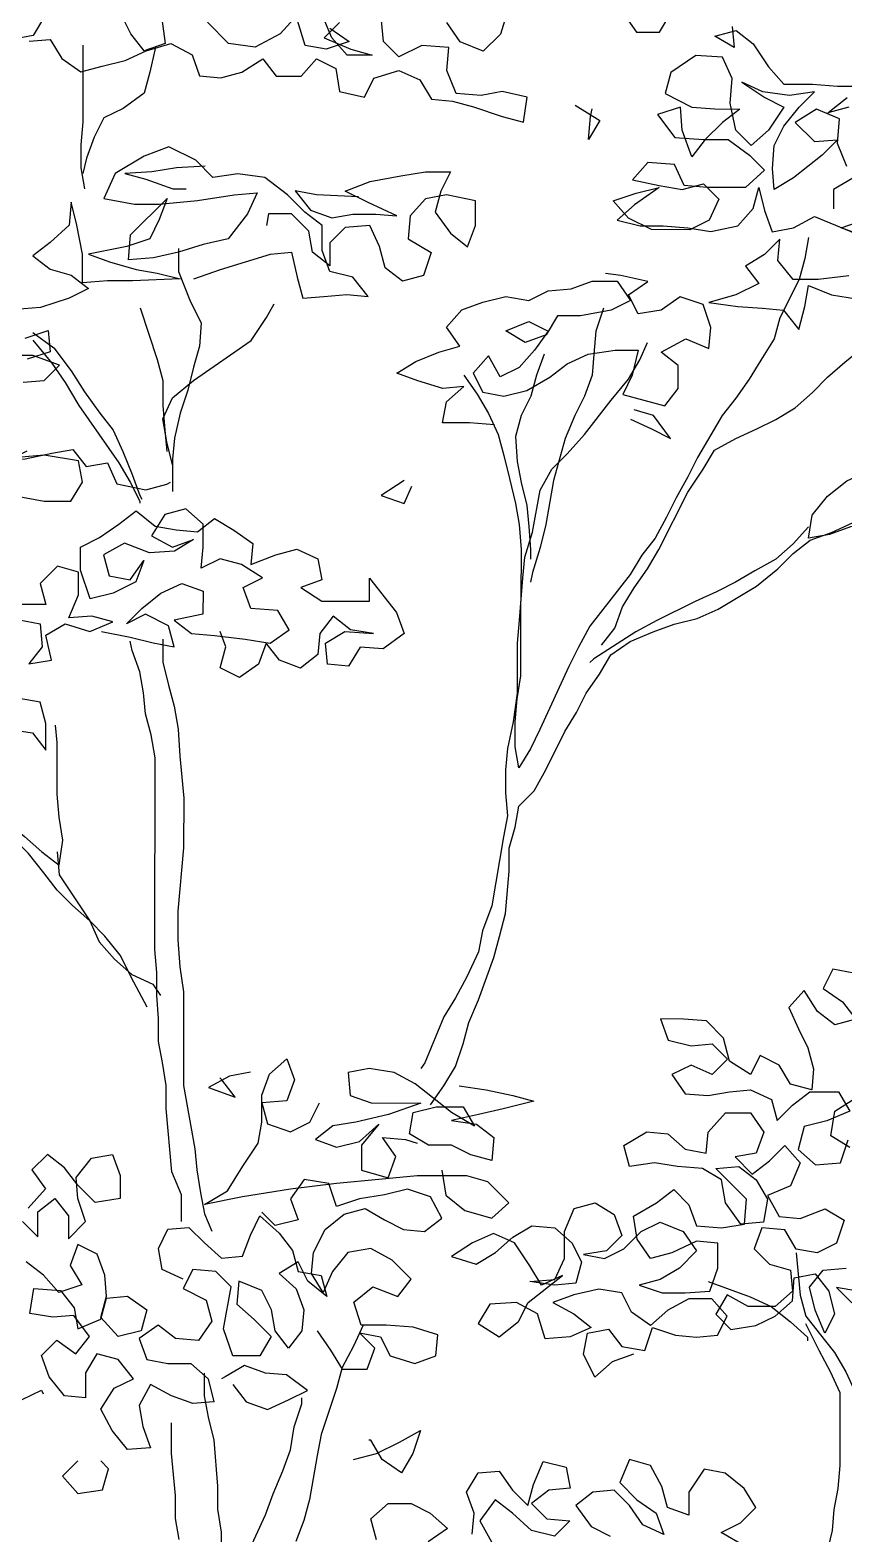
# Model space of a CAD drawing. Header units: inches. Extents: x 350994 to 353538, y 1581369 to 1583842.
# Drawn here: x 351584.181 to 351584.873, y 1583409.515 to 1583410.793 of the extents above; entities that cross this region are included whole.
import ezdxf

# ---------------------------------------------------------------- set-up
doc = ezdxf.new("R2010")
doc.units = ezdxf.units.IN
doc.header["$MEASUREMENT"] = 0
doc.linetypes.add('1', pattern=[0])
doc.layers.add('FOREST', color=96, linetype='Continuous')
doc.layers.add('TREE', color=81, linetype='1')

# ---------------------------------------------------------------- blocks, each defined once
blk = doc.blocks.new('TREE_4')
at = {"color": 94}
for points in [[(-215.9, 7796.2), (-184.1, 7799.1), (-166.8, 7770.1), (-137.9, 7749.9), (-106, 7758.5), (-71.3, 7767.2), (-39.5, 7781.6), (-1.9, 7793.1), (29.9, 7775.7), (41.4, 7743.9), (73.2, 7741), (105, 7749.7), (136.8, 7769.9), (157, 7743.8), (194.6, 7743.8), (217.8, 7769.8), (246.7, 7755.3), (252.4, 7720.6), (290, 7711.9), (304.5, 7740.8), (342.1, 7752.3), (373.9, 7737.8), (391.2, 7708.9), (423, 7706), (454.8, 7697.3), (498.2, 7682.8), (530, 7674.1), (535.8, 7711.7), (498.2, 7720.4), (466.4, 7714.6), (428.8, 7717.6), (414.4, 7752.3), (417.3, 7787), (376.8, 7789.9), (342.1, 7772.6), (319, 7795.7), (316.1, 7827.5)], [(252.5, 7824.7), (229.4, 7801.6), (269.8, 7784.2), (301.6, 7775.5), (264.1, 7775.5), (240.9, 7801.6), (226.5, 7836.3)], [(238.1, 7816), (267, 7795.8), (232.3, 7784.2), (200.5, 7790), (188.9, 7827.6)], [(188.9, 7836.3), (162.9, 7807.4), (125.3, 7787.2), (84.8, 7793), (53, 7824.9)], [(-16.3, 7833.6), (-10.6, 7793.1), (-42.4, 7781.6), (-62.6, 7807.6), (-77.1, 7836.6)], [(-192.7, 7833.8), (-210.1, 7804.9), (-241.9, 7799.1), (-282.4, 7807.8), (-302.6, 7836.8), (-322.8, 7807.9), (-322.9, 7787.6)], [(507, 7844.7), (495.4, 7807.1), (469.3, 7781.1), (434.7, 7795.6), (414.4, 7824.5)], [(680.5, 7838.8), (700.7, 7809.8), (735.4, 7809.8), (752.7, 7838.7)], [(845.2, 7818.4), (848.1, 7786.6), (819.2, 7803.9), (851, 7812.6), (877, 7792.3), (900.1, 7757.6), (923.2, 7731.6), (966.6, 7731.5), (1004.2, 7728.6), (1099.6, 7728.5)], [(1021.5, 7696.8), (989.7, 7688.1), (1018.6, 7711.2)], [(1018.5, 7607.1), (1004.1, 7641.9), (1007, 7679.4), (972.3, 7693.9), (940.5, 7673.7), (969.4, 7644.8), (1004.1, 7647.6), (981, 7624.5), (937.6, 7589.9), (908.6, 7572.5), (905.8, 7604.4), (908.7, 7639), (923.2, 7667.9), (946.3, 7696.8), (969.5, 7719.9), (931.9, 7714.2), (891.4, 7720), (859.6, 7734.5), (894.3, 7711.3), (923.2, 7696.9), (900, 7662.2), (874, 7639.1), (850.9, 7662.2), (842.2, 7702.7), (845.2, 7740.3), (830.7, 7772.1), (790.3, 7775), (752.7, 7749.1), (744, 7717.3), (784.4, 7697), (819.1, 7694.1), (856.7, 7694), (830.7, 7673.8), (804.6, 7647.8), (784.3, 7621.8), (769.9, 7662.3), (767.1, 7697), (732.4, 7685.5), (758.4, 7650.8), (801.7, 7647.8), (839.3, 7647.8), (871.1, 7624.6), (894.2, 7601.5), (865.3, 7575.5), (807.4, 7575.5), (772.7, 7578.5), (758.3, 7610.3), (717.8, 7613.2), (694.7, 7587.2), (735.2, 7578.5), (769.8, 7572.7), (801.7, 7581.3), (824.8, 7558.2), (810.3, 7526.4), (781.4, 7511.9), (723.5, 7512), (688.9, 7529.4), (665.7, 7555.4), (700.5, 7567), (735.2, 7575.6), (697.5, 7549.6), (671.5, 7526.5), (706.2, 7517.8), (740.9, 7517.8), (778.5, 7514.8), (813.2, 7509), (853.6, 7517.7), (876.8, 7543.7), (885.5, 7575.5), (894.1, 7540.8), (905.7, 7508.9), (937.5, 7514.7), (969.3, 7532), (1038.7, 7503)], [(1021.3, 7442.3), (975, 7436.6), (937.4, 7436.6), (914.3, 7465.6), (917.2, 7497.4), (894.1, 7474.3), (865.2, 7456.9), (885.4, 7430.9), (850.7, 7413.6), (810.2, 7402.1), (853.5, 7396.2), (891.1, 7393.3), (922.9, 7390.4), (946, 7361.4), (954.7, 7396.1), (960.5, 7427.9), (995.2, 7413.4), (1032.8, 7407.6)], [(1041.6, 7503), (1009.8, 7514.6), (1050.3, 7529)], [(1027.2, 7589.8), (998.3, 7572.5), (998.2, 7543.6)], [(-134.9, 7790.4), (-135, 7674.7), (-138, 7640), (-138, 7605.3), (-132.2, 7573.5)], [(-25.1, 7787.4), (-33.8, 7749.8), (-42.5, 7718), (-74.3, 7694.9), (-103.2, 7680.5), (-117.7, 7651.6), (-129.3, 7619.8), (-135.1, 7596.6)], [(608.1, 7700), (645.6, 7676.9), (628.2, 7648), (631.2, 7682.7), (634.1, 7694.2)], [(32.4, 7437.5), (72.9, 7451.9), (148.1, 7474.9), (179.9, 7477.8), (188.6, 7440.2), (197.2, 7408.4), (229, 7411.3), (263.7, 7414.1), (295.5, 7411.2), (272.4, 7440.1), (237.7, 7448.8), (226.2, 7480.7), (226.2, 7518.2), (200.2, 7538.5), (174.2, 7564.5), (139.6, 7590.6), (99.1, 7596.4), (61.5, 7590.7), (35.5, 7616.7), (-5, 7637), (-42.6, 7622.6), (-86, 7596.6), (-103.3, 7559), (-57.1, 7550.3), (-19.5, 7550.3), (38.3, 7556), (93.3, 7564.6), (128, 7567.5), (113.5, 7535.7), (84.5, 7498.1), (46.9, 7489.5), (9.3, 7478), (-28.2, 7469.3), (-65.8, 7466.5), (-62.9, 7504), (-7.9, 7558.9), (-19.5, 7527.1), (-34, 7498.2), (-68.7, 7486.7), (-126.5, 7475.2), (-94.8, 7463.6), (-54.3, 7452), (-22.5, 7446.2), (12.2, 7437.5), (-60.1, 7434.7), (-97.7, 7434.7), (-135.3, 7431.8), (-135.2, 7475.2), (-143.9, 7518.6), (-152.5, 7553.3), (-155.4, 7518.6), (-184.4, 7492.6), (-210.4, 7472.4), (-184.4, 7452.1), (-152.6, 7443.4), (-126.6, 7423.1), (-155.5, 7408.7), (-198.9, 7394.3), (-236.5, 7391.4)], [(-222.1, 7348.1), (-187.4, 7359.6), (-184.5, 7327.8), (-219.2, 7316.3)], [(-225, 7281.6), (-193.2, 7284.4), (-170.1, 7307.5), (-210.5, 7322), (-248.1, 7322.1)], [(49.9, 7608), (6.6, 7605.2), (-31, 7599.4), (-71.5, 7596.6), (-39.7, 7587.9), (0.8, 7573.4), (21, 7573.4)], [(281.2, 7561.6), (217.6, 7564.5), (185.8, 7570.3), (208.9, 7541.4), (240.7, 7529.8), (272.5, 7535.5), (307.2, 7535.5), (339, 7532.6), (295.7, 7552.9), (261, 7570.2), (298.6, 7584.7), (344.8, 7593.3), (382.4, 7599.1), (420, 7599), (405.5, 7570.1), (396.8, 7538.3), (419.9, 7506.5), (445.9, 7486.2), (457.5, 7518), (457.6, 7555.6), (414.2, 7564.3), (382.4, 7558.6), (359.2, 7532.6), (356.3, 7497.9), (391, 7477.6), (379.4, 7442.9), (347.6, 7434.3), (321.6, 7454.5), (312.9, 7486.4), (298.5, 7518.2), (260.9, 7515.3), (237.8, 7492.2), (237.7, 7457.5), (211.7, 7477.8), (206, 7509.6), (180, 7535.6), (145.3, 7535.7), (142.4, 7518.3)], [(960.6, 7500.2), (954.8, 7468.4), (946.1, 7436.6), (917.1, 7378.8), (908.4, 7347), (888.2, 7315.2), (870.8, 7286.3), (850.5, 7257.4), (830.3, 7231.4), (812.9, 7202.5), (792.6, 7167.9), (778.1, 7139), (760.7, 7107.2), (746.3, 7078.3), (728.9, 7046.5), (708.6, 7020.5), (691.3, 6991.6), (630.5, 6913.6), (613.1, 6881.8), (598.6, 6852.9), (555.1, 6757.5), (540.7, 6728.6), (523.3, 6699.7), (517.5, 6731.5), (517.6, 6769.1), (520.5, 6803.8), (526.3, 6838.5), (526.4, 6948.4), (529.3, 6986), (532.3, 7017.8), (543.9, 7055.3), (555.5, 7118.9), (572.9, 7150.7), (596, 7173.8), (622.1, 7202.7), (662.6, 7254.7), (688.6, 7286.5), (706, 7315.4), (717.6, 7341.4)], [(9.4, 7483.7), (9.3, 7449), (26.6, 7405.7), (43.9, 7370.9), (41, 7336.3), (32.3, 7304.5), (23.6, 7269.8), (12, 7235.1), (3.3, 7197.5), (0.4, 7165.7), (0.3, 7116.6)], [(486.2, 7217.3), (448.6, 7220.2), (408.1, 7220.3), (413.9, 7252.1), (440, 7275.2), (408.2, 7272.3), (370.6, 7283.9), (338.8, 7295.5), (367.7, 7312.8), (402.4, 7327.3), (434.2, 7335.9), (414, 7364.8), (437.2, 7390.8), (469, 7402.4), (503.7, 7411), (538.4, 7405.2), (567.3, 7419.6), (602, 7422.5), (633.8, 7434), (671.4, 7434), (691.6, 7405.1), (662.7, 7390.6), (616.4, 7382), (581.7, 7382), (564.4, 7353.1), (532.5, 7341.6), (503.7, 7359), (538.4, 7373.4), (567.3, 7358.9), (547, 7330), (523.8, 7304), (494.9, 7289.6), (477.6, 7321.4), (454.4, 7295.4), (468.9, 7266.5), (500.7, 7260.7), (535.4, 7269.3), (570.1, 7289.5), (596.1, 7309.7), (627.9, 7324.2), (668.4, 7329.9), (703.1, 7329.9), (694.4, 7292.3), (679.9, 7263.4), (743.5, 7246), (763.8, 7272), (763.8, 7306.7), (737.8, 7326.9), (775.4, 7347.1), (810.1, 7332.7), (813, 7364.5), (801.5, 7399.2), (766.8, 7410.8), (737.9, 7390.6), (703.2, 7384.8), (688.7, 7413.7), (717.7, 7433.9), (677.2, 7442.7), (654.1, 7445.6)], [(0.4, 7157), (-8.3, 7191.7), (-14, 7226.4), (0.5, 7258.2), (32.3, 7284.2), (119.1, 7344.9), (142.3, 7379.5), (153.8, 7399.8)], [(-48.6, 7394.2), (-22.6, 7316.1), (-14, 7284.3), (-14, 7246.7), (-11.1, 7209.1), (-8.3, 7177.3)], [(651.1, 7393.5), (639.5, 7358.8), (636.6, 7324.1), (633.7, 7292.3), (622.1, 7260.5), (607.6, 7231.7), (593.1, 7197), (575.7, 7133.4), (569.9, 7101.6), (564.1, 7066.9), (555.4, 7032.2), (543.8, 6994.6), (540.9, 6980.2)], [(647.8, 6884.7), (668, 6910.7), (679.6, 6942.5), (697, 6971.4), (717.3, 7000.2), (734.7, 7029.1), (778.1, 7115.8), (801.3, 7150.5), (818.6, 7179.4), (850.5, 7196.7), (882.3, 7211.2), (911.2, 7225.6), (940.1, 7242.9), (966.2, 7266), (989.3, 7289.1), (1015.4, 7312.2), (1047.2, 7338.2), (1073.2, 7364.2), (1084.8, 7381.6)], [(-210.5, 7356.7), (-178.7, 7333.6), (-152.7, 7298.8), (-132.5, 7267), (-109.4, 7235.2), (-89.2, 7209.2), (-74.8, 7177.3), (-60.3, 7142.6), (-48.8, 7110.8), (-45.9, 7105)], [(-210.5, 7345.2), (-181.6, 7310.4), (-161.4, 7281.5), (-141.2, 7246.8), (-80.6, 7160), (-63.3, 7131.1), (-48.8, 7102.1), (-48.8, 7099.3)], [(561.4, 7324.2), (549.9, 7292.4), (541.1, 7260.6), (526.7, 7231.7), (518, 7199.9), (520.8, 7162.3), (526.6, 7130.5), (535.2, 7095.8), (538.1, 7064), (540.9, 7029.3), (540.9, 7014.9)], [(440, 7292.5), (460.2, 7263.6), (477.5, 7234.7), (491.9, 7202.8), (500.6, 7171), (509.2, 7136.3), (517.9, 7098.7), (523.6, 7066.9), (526.5, 7029.3), (526.4, 6954.2), (523.5, 6922.4), (520.6, 6887.7), (520.5, 6812.5), (514.7, 6769.1), (506, 6728.7), (503, 6696.9), (503, 6662.2), (505.9, 6627.5), (500.1, 6595.7), (482.6, 6491.6), (468.1, 6454), (462.3, 6422.2), (444.9, 6384.6), (427.6, 6352.9), (410.2, 6324), (381.2, 6254.6), (375.4, 6245.9)], [(691.5, 7225.8), (723.3, 7211.3), (752.2, 7196.8), (726.2, 7231.5), (697.3, 7240.2)], [(1315.9, 7152.9), (1252.3, 7121.2), (1217.6, 7109.7), (1185.8, 7101), (1153.9, 7089.5), (1119.2, 7080.8), (1023.8, 7063.6), (992, 7052), (960.2, 7046.3), (966, 7081), (989.2, 7109.9), (1018.1, 7133), (1049.9, 7147.4), (1078.8, 7164.7), (1110.7, 7182), (1139.6, 7199.4), (1168.5, 7219.6), (1191.7, 7236.9)], [(-219.3, 7177.5), (-248.3, 7163), (-265.6, 7131.3), (-239.6, 7111), (-193.4, 7102.3), (-152.9, 7102.2), (-135.5, 7131.1), (-141.3, 7162.9), (-193.3, 7171.7), (-228, 7168.8), (-262.7, 7163.1), (-222.2, 7165.9), (-181.8, 7174.5), (-149.9, 7180.3), (-129.7, 7154.3), (-97.9, 7160), (-83.5, 7128.2), (-40.1, 7119.5), (-8.3, 7128.1), (-2.5, 7131)], [(350.2, 7133.6), (315.5, 7110.5), (350.2, 7098.9), (361.8, 7124.9)], [(389.8, 6191), (410.1, 6219.9), (427.5, 6248.8), (439.1, 6283.5), (447.8, 6315.3), (462.3, 6349.9), (485.4, 6413.5), (494.1, 6445.3), (502.8, 6480), (508.7, 6543.6), (508.7, 6578.3), (517.4, 6610.1), (523.2, 6641.9), (546.4, 6665), (563.8, 6696.8), (592.7, 6754.6), (610.1, 6783.5), (624.6, 6812.4), (644.9, 6841.3), (662.2, 6870.2), (691.2, 6890.4), (725.9, 6904.8), (757.7, 6916.4), (792.4, 6925), (824.2, 6939.4), (882.1, 6974.1), (913.9, 7000.1), (937, 7023.2), (963.1, 7043.4), (994.9, 7054.9), (1026.7, 7069.4)], [(-248.6, 6758.3), (-211.1, 6752.4), (-190.8, 6726.4), (-190.8, 6766.9), (-199.4, 6798.7), (-231.2, 6804.5)], [(-231.1, 6923), (-199.3, 6917.2), (-196.5, 6882.5), (-216.7, 6856.5), (-182, 6862.3), (-190.7, 6899.9), (-161.8, 6917.2), (-124.2, 6905.6), (-89.5, 6920), (-121.3, 6928.7), (-156, 6925.9), (-141.5, 6960.6), (-141.4, 6995.2), (-173.2, 7004), (-199.3, 6978), (-190.6, 6946.1), (-228.2, 6946.2)], [(-106.8, 6905.6), (-63.5, 6896.9), (-28.8, 6888.2), (3, 6882.4), (-5.6, 6914.2), (-40.3, 6931.5), (-69.2, 6917.1), (-46.1, 6940.2), (-17.1, 6963.3), (14.7, 6977.8), (46.5, 6966.2), (46.4, 6931.5), (3.1, 6922.8), (29.1, 6902.6), (63.8, 6899.6), (110, 6893.8), (147.6, 6888), (176.5, 6908.2), (159.2, 6937.1), (118.7, 6940.1), (107.2, 6971.9), (136.1, 6986.3), (104.3, 7006.6), (72.5, 7015.3), (43.6, 7000.9), (46.5, 7032.7), (46.6, 7067.4), (20.6, 7090.5), (-11.3, 7081.9), (-31.5, 7050.1), (0.3, 7032.7), (32.1, 7044.2), (3.2, 7026.9), (-34.4, 7024.1), (-72, 7038.6), (-103.8, 7021.2), (-95.2, 6989.4), (-63.4, 6983.6), (-43.1, 7012.5), (-54.7, 6980.7), (-89.4, 6963.4), (-124.1, 6954.8), (-138.5, 6998.1), (-138.5, 7032.8), (-109.6, 7047.3), (-80.7, 7067.5), (-54.6, 7087.7), (-25.7, 7064.5), (6.1, 7058.7), (37.9, 7055.8), (63.9, 7076), (92.8, 7058.6), (121.7, 7038.4), (118.8, 7006.6), (156.4, 7021), (188.2, 7029.6), (220, 7015.2), (225.7, 6983.3), (193.9, 6971.8), (225.7, 6951.5), (298, 6951.5), (298, 6986.2), (338.5, 6934.1), (350, 6902.3), (318.2, 6879.2), (283.5, 6882.1), (266.1, 6853.2), (234.3, 6856.1), (231.4, 6887.9), (260.4, 6905.3), (303.7, 6902.3), (269, 6908.1), (243, 6928.4), (222.8, 6902.4), (219.9, 6870.6), (193.8, 6850.4), (162, 6862), (141.8, 6888), (130.2, 6856.2), (101.3, 6836), (72.4, 6850.5), (81.1, 6882.3), (72.4, 6905.4)], [(960.2, 7063.6), (937.1, 7037.6), (911, 7014.5), (879.2, 6997.2), (850.3, 6979.9), (821.3, 6965.5), (789.5, 6951), (731.7, 6922.2), (699.8, 6904.8), (636.2, 6864.4), (630.4, 6858.7)], [(13.8, 6015), (13.8, 6055.4), (-0.6, 6090.1), (-9.2, 6185.6), (-9.2, 6220.3), (-14.9, 6255), (-20.7, 6286.8), (-20.6, 6321.5), (-23.5, 6356.2), (-23.5, 6390.9), (-26.3, 6425.6), (-26, 6714.7), (-31.8, 6749.4), (-40.4, 6781.2), (-43.3, 6813), (-49.1, 6844.8), (-60.6, 6876.6), (-63.5, 6891.1)], [(-14.3, 6893.9), (-14.3, 6859.2), (-5.7, 6824.5), (2.9, 6792.7), (8.7, 6758), (11.5, 6717.5), (17.3, 6653.9), (17.2, 6578.8), (8.4, 6483.4), (8.4, 6440), (11.3, 6399.5), (17, 6361.9), (16.9, 6220.2), (34.1, 6124.8), (37, 6093), (42.7, 6058.3), (48.5, 6026.5), (60, 6000.5)], [(-38, 6338.8), (-58.2, 6376.4), (-78.4, 6416.9), (-101.5, 6445.9), (-124.6, 6469), (-150.6, 6492.2), (-173.7, 6515.3), (-193.9, 6541.4), (-217, 6570.3), (-240.1, 6593.4), (-266.1, 6616.6), (-289.2, 6639.8), (-309.4, 6665.8), (-222.8, 6596.3), (-196.8, 6573.2), (-170.8, 6552.9), (-164.9, 6590.5), (-170.7, 6625.2), (-173.6, 6659.9), (-173.5, 6738), (-176.3, 6764)], [(-173.6, 6573.1), (-170.8, 6538.5), (-124.6, 6469), (-110.1, 6437.2), (-87, 6411.2), (-61, 6388), (-29.2, 6373.5), (-17.7, 6356.2)], [(696, 5814.8), (664.1, 5803.3), (638.1, 5780.2), (620.8, 5814.9), (626.6, 5846.7), (658.4, 5852.5), (678.6, 5826.4), (713.3, 5820.6), (724.9, 5855.3), (759.6, 5843.7), (791.4, 5840.8), (823.2, 5843.6), (837.7, 5872.5), (814.6, 5898.6), (779.9, 5898.6), (748.1, 5881.3), (722, 5858.2), (693.1, 5878.4), (678.7, 5907.4), (644, 5913.2), (606.4, 5904.5), (574.6, 5893), (606.4, 5875.6), (632.4, 5855.4), (600.6, 5840.9), (563, 5838.1), (551.4, 5875.7), (519.7, 5893.1), (479.2, 5890.2), (461.8, 5861.3), (493.6, 5841), (522.5, 5864.1), (537, 5893), (589.1, 5933.5), (557.3, 5919), (539.9, 5948), (516.8, 5982.7), (485.1, 5997.2), (453.2, 5982.7), (421.4, 5962.5), (459, 5950.9), (487.9, 5968.3), (514, 5991.4), (542.9, 6008.7), (577.6, 6005.8), (603.6, 5982.6), (618, 5953.7), (609.3, 5921.9), (577.5, 5919), (539.9, 5924.8), (577.5, 5927.7), (592, 5959.5), (592, 6000), (606.5, 6034.7), (638.3, 6043.3), (667.2, 6025.9), (678.8, 5994.1), (655.6, 5971), (620.9, 5965.2), (652.7, 5959.4), (681.6, 5973.9), (707.7, 5999.9), (736.6, 6014.3), (771.3, 5999.8), (791.5, 5970.9), (765.5, 5944.9), (736.5, 5927.6), (704.7, 5918.9), (739.4, 5907.3), (774.1, 5907.3), (811.7, 5910.1), (823.3, 5944.8), (823.3, 5982.4), (791.5, 5985.3), (753.9, 5968), (722.1, 5959.4), (701.9, 5988.3), (696.1, 6023), (730.9, 6043.2), (756.9, 6063.4), (780, 6040.3), (791.5, 6008.5), (829.1, 6005.5), (863.8, 6011.3), (866.8, 6048.9), (820.5, 6095.2), (855.2, 6098), (881.2, 6077.8), (898.6, 6048.8), (892.7, 6014.2), (858, 6011.3), (834.9, 6043.1), (829.2, 6077.8), (800.3, 6095.2), (762.7, 6098.1), (728, 6103.9), (690.4, 6098.2), (681.8, 6130), (716.5, 6150.2), (748.3, 6147.3), (774.3, 6124.1), (806.1, 6118.3), (809, 6150.1), (835.1, 6179), (872.7, 6179), (892.9, 6150), (881.3, 6118.2), (849.5, 6112.5), (875.5, 6086.4), (901.5, 6106.7), (924.7, 6129.8), (947.8, 6103.7), (933.3, 6069), (898.6, 6054.6), (915.9, 6022.8), (947.7, 6019.9), (985.3, 6034.3), (1014.2, 6016.9), (1002.6, 5982.2), (973.7, 5967.8), (941.9, 5973.6), (924.5, 6002.6), (889.8, 6005.5), (878.3, 5973.7), (901.4, 5950.5), (933.2, 5941.8), (936, 5910), (910, 5886.9), (869.5, 5887), (837.7, 5904.3), (820.3, 5875.4), (843.4, 5852.3), (881, 5858), (910, 5872.5), (936, 5895.6), (938.9, 5930.3), (970.7, 5936), (991, 5910), (999.6, 5875.3), (985.1, 5846.4), (970.7, 5881.1), (962, 5915.8), (982.3, 5941.8), (1017, 5944.6)], [(1034.3, 5909.9), (1002.5, 5915.7), (1025.6, 5892.6)], [(1029, 6389.9), (997.2, 6395.7), (982.7, 6366.8), (1011.6, 6346.5), (1031.8, 6320.5), (1000, 6311.9), (974, 6332.1), (953.8, 6363.9), (930.6, 6337.9), (945.1, 6306.1), (959.5, 6277.2), (968.1, 6245.4), (965.2, 6213.6), (933.4, 6222.3), (916.1, 6251.2), (887.2, 6265.7), (872.7, 6236.8), (840.9, 6257.1), (832.3, 6291.8), (806.3, 6317.8), (771.6, 6320.7), (736.9, 6320.8), (748.4, 6289), (783.1, 6280.3), (814.9, 6283.1), (838, 6260), (814.9, 6236.9), (783.1, 6251.3), (754.2, 6236.9), (774.4, 6208), (809.1, 6205.1), (840.9, 6210.8), (872.7, 6213.7), (904.5, 6199.2), (913.1, 6167.4), (936.3, 6190.5), (962.3, 6210.7), (1005.7, 6210.7), (1023, 6181.7), (988.3, 6167.3), (953.6, 6158.7), (944.9, 6124), (970.9, 6100.8), (1008.5, 6103.7), (1020.1, 6138.4)], [(1023, 6126.8), (994.1, 6144.2), (999.9, 6181.7), (1031.7, 6202)], [(444.7, 6084), (369.5, 6084), (311.7, 6078.3), (248, 6072.6), (178.6, 6064), (106.3, 6052.5), (48.5, 6040.9), (83.2, 6061.2), (106.4, 6098.7), (129.6, 6133.4), (135.4, 6165.2), (135.4, 6205.7), (147, 6237.5), (173, 6260.6), (184.6, 6228.8), (173, 6197), (135.4, 6194.1), (144, 6162.3), (178.7, 6150.7), (207.6, 6165.1), (222.1, 6194)], [(433.2, 6219.9), (473.7, 6214), (514.2, 6205.3), (546, 6196.6), (499.7, 6185.1), (462.1, 6176.5), (421.6, 6167.8), (459.2, 6162), (485.2, 6141.7), (482.3, 6107), (450.5, 6115.8), (421.6, 6130.2), (386.9, 6130.3), (358, 6147.6), (363.8, 6179.4), (398.5, 6188.1), (439, 6188), (456.3, 6159.1), (421.6, 6179.4), (392.7, 6202.5), (366.7, 6222.8), (334.9, 6240.2), (297.4, 6246), (265.5, 6240.2), (268.4, 6205.5), (300.2, 6194), (375.4, 6193.9), (326.2, 6176.6), (277, 6165.1), (242.3, 6159.3), (216.3, 6139.1), (248.1, 6127.5), (282.8, 6136.1), (311.7, 6162.1), (285.7, 6130.4), (285.6, 6092.8), (326.1, 6081.2), (337.7, 6113), (317.5, 6141.9), (352.2, 6139), (369.5, 6133.2)], [(118.1, 6240.4), (86.3, 6234.6), (54.5, 6217.3), (94.9, 6202.8), (74.7, 6228.9), (71.8, 6231.8)], [(16.6, 5928.2), (-15.2, 5942.7), (-20.9, 5974.5), (-6.5, 6003.4), (25.3, 6006.3), (48.5, 5983.1), (74.5, 5960), (106.3, 5962.8), (117.9, 5994.6), (132.3, 6023.5), (161.2, 5997.5), (181.4, 5971.4), (190.1, 5939.6), (224.8, 5933.8), (233.4, 5902), (204.5, 5925.2), (190.1, 5954.1), (161.2, 5936.8), (187.2, 5913.6), (198.7, 5881.8), (195.8, 5850), (175.5, 5824), (155.3, 5850), (149.6, 5881.8), (135.1, 5910.8), (100.4, 5925.2), (97.5, 5890.6), (123.5, 5867.4), (149.5, 5841.4), (132.2, 5812.5), (91.7, 5812.5), (77.3, 5853), (88.9, 5916.6), (65.8, 5939.7), (31.1, 5942.7), (16.6, 5913.8), (51.3, 5896.4), (59.9, 5864.6), (39.6, 5835.7), (5, 5838.6), (-21, 5858.9), (-50, 5838.6), (-38.4, 5806.8), (-6.6, 5801), (28.1, 5801), (54.1, 5777.8), (62.7, 5743.1), (30.9, 5740.3), (-0.9, 5751.9), (-32.7, 5769.2), (-50.1, 5737.4), (-44.3, 5705.6), (-32.8, 5673.8), (-67.5, 5671), (-90.6, 5699.9), (-107.9, 5731.7), (-87.6, 5763.5), (-58.7, 5777.9), (-81.8, 5806.9), (-113.6, 5815.6), (-131, 5786.7), (-131, 5749.1), (-162.8, 5752), (-185.9, 5780.9), (-197.5, 5812.8), (-174.3, 5835.9), (-145.4, 5815.6), (-125.1, 5841.6), (-148.3, 5873.4), (-180.1, 5870.6), (-214.7, 5876.4), (-208.9, 5914), (-168.5, 5911), (-148.2, 5885), (-142.5, 5853.2), (-107.8, 5867.6), (-99.1, 5899.4), (-67.3, 5902.3), (-38.4, 5882), (-47.1, 5850.2), (-81.8, 5841.6), (-107.8, 5870.5), (-99.1, 5902.3), (-101.9, 5934.1), (-113.5, 5965.9), (-142.4, 5980.4), (-154, 5948.6), (-136.6, 5919.7), (-171.3, 5908.1), (-194.5, 5934.2), (-220.5, 5954.5)], [(-226.2, 6015.2), (-203.1, 5992), (-203, 6029.6), (-177, 6049.8), (-156.8, 6023.8), (-156.8, 5989.1), (-130.8, 6015.1), (-142.3, 6049.8), (-145.2, 6081.6), (-122, 6110.5), (-90.2, 6116.2), (-78.7, 6084.4), (-78.7, 6049.7), (-116.3, 6044), (-142.3, 6070), (-162.5, 6096.1), (-188.5, 6116.3), (-211.7, 6093.2), (-191.4, 6064.3), (-217.5, 6035.4)], [(-226.4, 5746.3), (-197.5, 5760.7), (-194.6, 5754.9)], [(407.1, 6092.7), (412.8, 6055.1), (441.7, 6031.9), (482.2, 6020.3), (508.2, 6043.4), (476.5, 6075.2), (444.7, 6084)], [(218.9, 5850), (239.1, 5821), (256.5, 5792.1), (294, 5792.1), (305.6, 5823.9), (282.5, 5847), (314.3, 5841.2), (328.8, 5812.3), (366.3, 5800.7), (398.1, 5812.2), (401.1, 5844), (363.5, 5855.6), (323, 5858.5), (285.4, 5858.6), (273.9, 5893.3), (302.8, 5916.4), (340.4, 5901.9), (360.7, 5927.9), (331.8, 5956.8), (300, 5974.2), (265.3, 5968.5), (242.1, 5939.6), (227.7, 5907.8), (210.3, 5936.7), (213.2, 5968.5), (230.6, 6003.2), (259.6, 6026.3), (291.4, 6034.9), (320.3, 6017.6), (349.2, 6003.1), (381, 6000.2), (407, 6020.4), (389.7, 6052.2), (355, 6063.8), (320.3, 6055.2), (282.7, 6049.4), (248, 6037.9), (236.5, 6072.6), (198.9, 6078.4), (178.6, 6049.5), (190.2, 6017.7), (155.5, 6009), (135.2, 6029.3)], [(941.9, 5967.8), (947.6, 5904.2), (956.2, 5872.4), (976.4, 5846.4), (999.5, 5817.4), (1016.9, 5788.5), (1031.3, 5756.7), (1034.2, 5748)], [(808.8, 5924.6), (872.4, 5901.4), (904.2, 5886.9), (933.1, 5863.8), (959.1, 5840.6), (959.1, 5834.8)], [(288.3, 5858.6), (273.8, 5826.8), (256.5, 5795), (247.8, 5763.2), (224.6, 5693.8), (218.8, 5662), (212.9, 5627.3), (207.1, 5595.5), (198.4, 5563.7), (186.8, 5532)], [(987.7, 5511), (996.4, 5548.6), (999.3, 5580.4), (1005.1, 5612.2), (1008.1, 5646.9), (1008.2, 5756.7), (993.7, 5788.5), (976.4, 5820.4), (956.2, 5860.9)], [(91.6, 5769.1), (111.8, 5743.1), (143.6, 5731.5), (175.5, 5745.9), (204.4, 5760.3), (172.6, 5783.5), (140.8, 5786.4), (109, 5798), (80.1, 5780.7), (74.3, 5777.8)], [(48.3, 5786.5), (48.2, 5751.8), (54, 5720), (62.6, 5685.3), (68.4, 5615.9), (68.3, 5581.2), (74.1, 5546.5), (74, 5511.8), (88.5, 5482.9), (111.6, 5508.9), (140.6, 5572.5), (152.2, 5604.3), (166.7, 5638.9), (178.3, 5670.7), (184.1, 5705.4), (195.7, 5740.1), (195.7, 5748.8)], [(10.5, 5535), (4.7, 5566.8), (4.7, 5601.5), (-1, 5665.1), (-0.9, 5711.4)], [(273.7, 5656.2), (308.4, 5664.8), (343.1, 5682.2), (374.9, 5699.5), (363.3, 5664.8), (345.9, 5635.9), (317.1, 5656.2), (299.7, 5685.1), (296.8, 5685.1)], [(-142.7, 5653.7), (-165.8, 5630.6), (-142.7, 5604.5), (-105.1, 5610.3), (-96.4, 5642.1), (-108, 5653.7)], [(308.3, 5534.7), (299.6, 5566.5), (325.7, 5589.6), (360.4, 5589.6), (389.3, 5575.1), (415.3, 5552), (386.3, 5531.8)], [(452.8, 5543.3), (455.8, 5575.1), (444.2, 5606.9), (461.6, 5635.8), (493.4, 5638.6), (513.6, 5609.7), (536.7, 5586.6), (545.4, 5618.4), (559.9, 5653), (594.6, 5644.3), (600.4, 5612.5), (568.6, 5609.7), (542.5, 5589.5), (565.6, 5566.3), (600.3, 5563.4), (577.2, 5540.3), (542.5, 5549), (513.6, 5575), (487.6, 5595.3), (464.4, 5563.5), (481.7, 5531.7)], [(863.4, 5525.5), (828.7, 5545.8), (857.6, 5560.2), (880.8, 5583.4), (863.5, 5612.3), (834.6, 5635.4), (802.8, 5641.3), (779.6, 5606.6), (779.6, 5571.9), (747.8, 5583.5), (739.1, 5615.3), (721.8, 5647.1), (690, 5655.8), (675.5, 5621.1), (701.5, 5595.1), (730.4, 5574.8), (742, 5543), (710.2, 5557.5), (690, 5586.4), (666.9, 5609.6), (635, 5606.7), (609, 5586.5), (632.1, 5554.7), (661, 5540.2)]]:
    blk.add_lwpolyline(points, dxfattribs=at)

msp = doc.modelspace()

# ---------------------------------------------------------------- hatches: boundary and pattern name
at = {"layer": 'FOREST', "lineweight": 5}
h = msp.add_hatch(dxfattribs=at)
h.set_pattern_fill('ANSI31', color=96, scale=50, style=0)
h.paths.add_polyline_path([(351604.9274, 1583347.98), (351663.0036, 1583522.9504), (351611.8779, 1583545.3594), (351490.2916, 1583598.0852), (351436.5696, 1583404.4646), (351529.745, 1583373.1705)])
h.paths.add_polyline_path([(351517.5086, 1583480.1397), (351575.3657, 1583480.1397), (351575.3657, 1583465.1397), (351517.5086, 1583465.1397)], flags=24)

# ---------------------------------------------------------------- block references
at = {"layer": 'TREE', "lineweight": 5, "xscale": 0.0005632341344607994, "yscale": 0.0005632341490127146, "zscale": 0.0005632341444477617}
msp.add_blockref('TREE_4', (351584.3017, 1583406.3928), dxfattribs=at)

doc.saveas('drawing.dxf')
